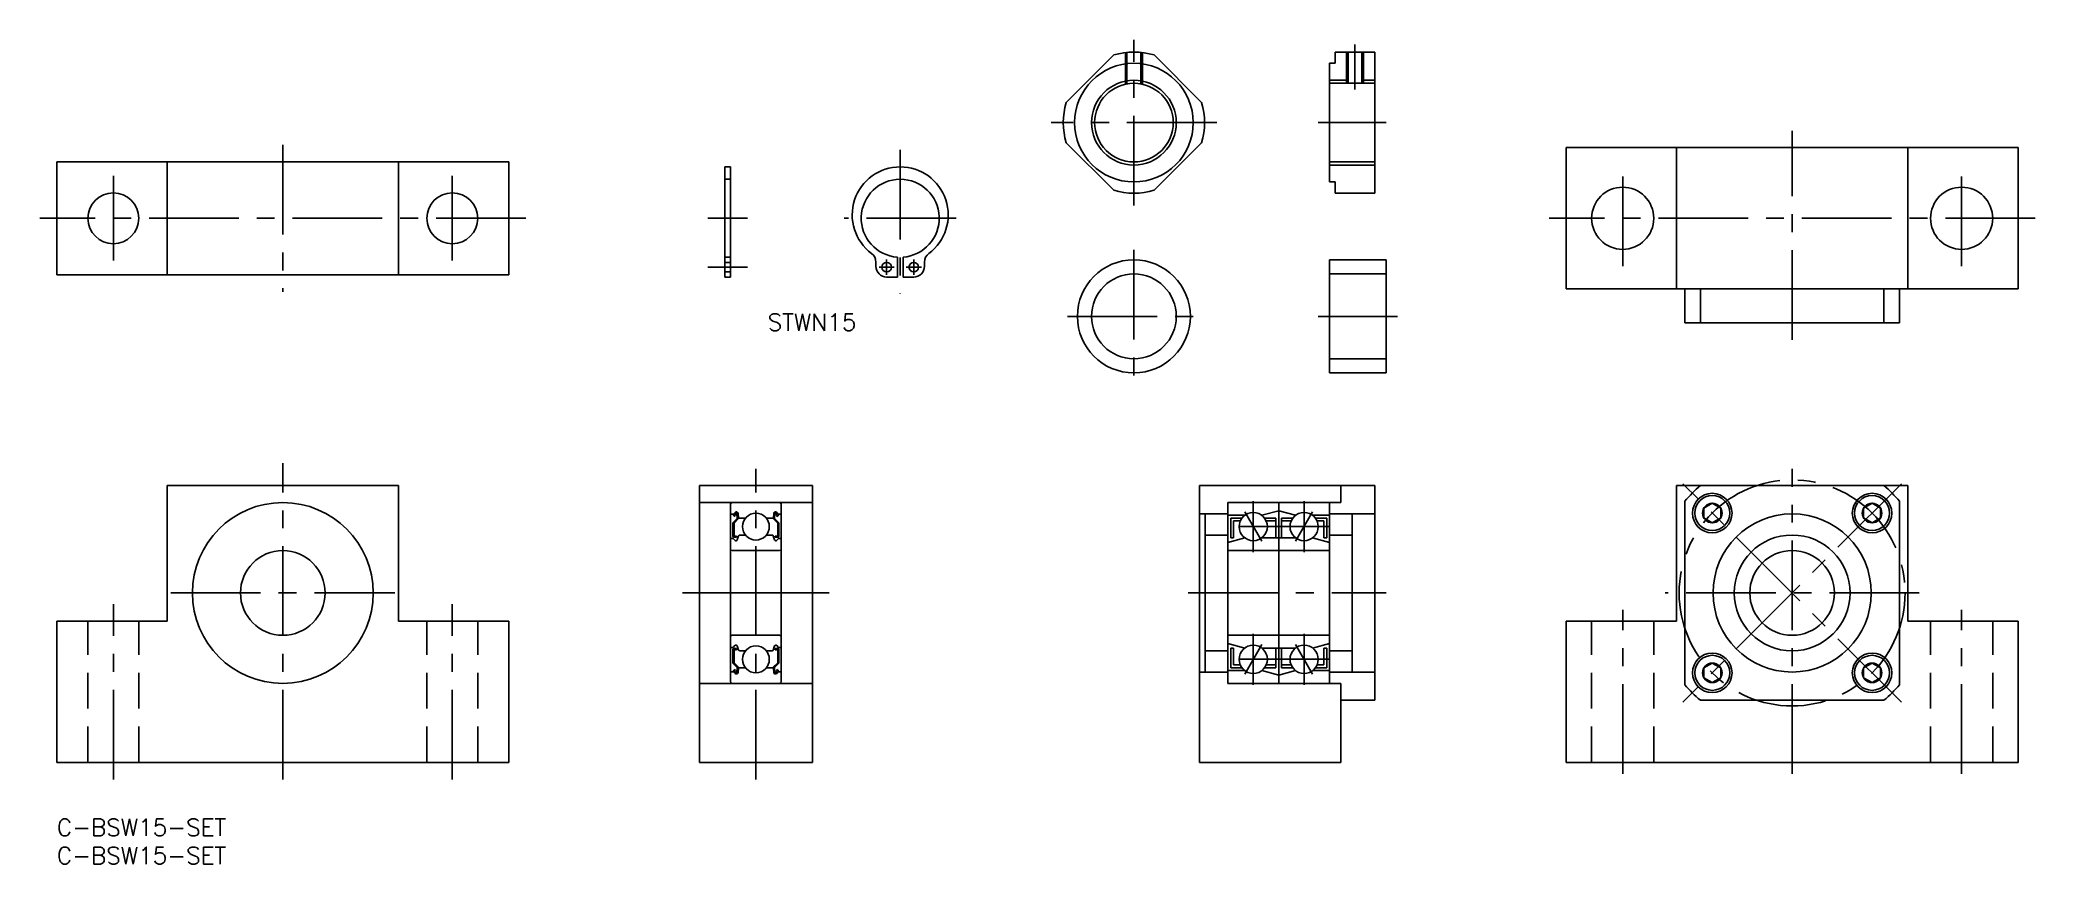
# Model space of a CAD drawing. Extents: x -3 to 350, y -8 to 138.
import ezdxf

# ---------------------------------------------------------------- set-up
doc = ezdxf.new("R2010")
doc.units = 0
doc.header["$LTSCALE"] = 0.5
doc.linetypes.add('CENTER', pattern=[50.8, 31.75, -6.35, 6.35, -6.35])
doc.linetypes.add('DASHED', pattern=[19.05, 12.7, -6.35])
for name, color, linetype in [('MSM_CENTER', 1, 'CENTER'), ('MSM_CONTINUOUS', 7, 'CONTINUOUS'), ('MSM_DASHED', 4, 'DASHED'), ('MSM_NARROW', 5, 'CONTINUOUS'), ('MSM_PART_NUMBER', 7, 'CONTINUOUS')]:
    doc.layers.add(name, color=color, linetype=linetype)
doc.styles.get("Standard").update_dxf_attribs({"font": 'txt.shx', "height": 3, "bigfont": 'bigfont.shx'})

# ---------------------------------------------------------------- blocks, each defined once
blk = doc.blocks.new('*U2')
at = {"layer": 'MSM_PART_NUMBER'}
blk.add_text('C-BSW15-SET', height=3, dxfattribs=at).set_placement((0, -3))
blk = doc.blocks.new('*U3')
at = {"layer": 'MSM_PART_NUMBER'}
blk.add_text('C-BSW15-SET', height=3, dxfattribs=at).set_placement((0, -8))
blk = doc.blocks.new('*U5')
at = {"layer": 'MSM_PART_NUMBER'}
blk.add_text('STWN15', height=3, dxfattribs=at).set_placement((125.84, 86.43))

msp = doc.modelspace()

# ---------------------------------------------------------------- linework, layer by layer
at = {"layer": 'MSM_CENTER'}
for p, q in [((190.66, 108.61), (190.66, 137.91)), ((229.79, 137.1), (229.79, 129.1)), ((205.31, 123.26), (176.01, 123.26)), ((223.29, 123.26), (235.29, 123.26)), ((307.18, 84.83), (307.18, 121.83)), ((40, 119.33), (40, 93.33)), ((149.29, 118.43), (149.29, 92.93)), ((10, 113.83), (10, 98.83)), ((70, 113.83), (70, 98.83)), ((277.18, 97.83), (277.18, 114.83)), ((337.18, 97.83), (337.18, 114.83)), ((83, 106.33), (-3, 106.33)), ((115.24, 106.33), (122.24, 106.33)), ((159.19, 106.33), (139.39, 106.33)), ((350.18, 106.33), (264.18, 106.33)), ((146.89, 99.03), (146.89, 96.33)), ((151.69, 99.03), (151.69, 96.33)), ((190.66, 100.73), (190.66, 77.21)), ((115.24, 97.68), (122.24, 97.68)), ((148.24, 97.68), (145.54, 97.68)), ((153.04, 97.68), (150.34, 97.68)), ((178.91, 88.97), (202.42, 88.97)), ((237.29, 88.97), (223.29, 88.97)), ((40, 7), (40, 63)), ((123.74, 7), (123.74, 62)), ((307.18, 8), (307.18, 62)), ((326.52, 59.34), (287.84, 20.66)), ((326.52, 20.66), (287.84, 59.34)), ((213.29, 49.15), (210.29, 54.35)), ((211.79, 56.25), (211.79, 47.25)), ((219.29, 49.15), (222.29, 54.35)), ((220.79, 56.25), (220.79, 47.25)), ((225.29, 51.75), (207.29, 51.75)), ((20.2, 40), (59.8, 40)), ((123.74, 40), (110.74, 40)), ((123.74, 40), (136.74, 40)), ((200.29, 40), (235.29, 40)), ((329.68, 40), (284.68, 40)), ((10, 7), (10, 38)), ((70, 7), (70, 38)), ((277.18, 8), (277.18, 37)), ((337.18, 8), (337.18, 37)), ((211.79, 23.75), (211.79, 32.75)), ((220.79, 23.75), (220.79, 32.75)), ((213.29, 30.85), (210.29, 25.65)), ((219.29, 30.85), (222.29, 25.65)), ((225.29, 28.25), (207.29, 28.25))]:
    msp.add_line(p, q, dxfattribs=at)
msp.add_circle((307.18, 40), 20, dxfattribs=at)
at = {"layer": 'MSM_CONTINUOUS'}
for p, q in [((187.08, 135.24), (178.69, 126.84)), ((202.64, 126.84), (194.24, 135.24)), ((226.29, 135.76), (233.29, 135.76)), ((226.29, 135.76), (226.29, 133.76)), ((228.56, 135.76), (228.56, 130.22)), ((231.02, 135.76), (231.02, 130.22)), ((233.29, 135.76), (233.29, 110.76)), ((226.29, 133.76), (225.29, 133.76)), ((225.29, 133.76), (225.29, 112.76)), ((225.29, 130.22), (233.29, 130.22)), ((178.69, 119.68), (187.08, 111.28)), ((194.24, 111.28), (202.64, 119.68)), ((267.18, 93.83), (267.18, 118.83)), ((347.18, 118.83), (267.18, 118.83)), ((286.68, 93.83), (286.68, 118.83)), ((327.68, 93.83), (327.68, 118.83)), ((347.18, 93.83), (347.18, 118.83)), ((0, 116.33), (0, 96.33)), ((80, 116.33), (0, 116.33)), ((19.5, 116.33), (19.5, 96.33)), ((60.5, 116.33), (60.5, 96.33)), ((80, 116.33), (80, 96.33)), ((118.24, 115.43), (118.24, 95.93)), ((118.24, 115.43), (119.24, 115.43)), ((119.24, 115.43), (119.24, 95.93)), ((196.34, 113.38), (196.34, 113.38)), ((225.29, 116.3), (233.29, 116.3)), ((190.66, 112.26), (190.66, 112.26)), ((225.29, 112.76), (226.29, 112.76)), ((226.29, 112.76), (226.29, 110.76)), ((226.29, 110.76), (233.29, 110.76)), ((148.79, 99.45), (148.79, 95.93)), ((149.79, 99.45), (149.79, 95.93)), ((225.29, 98.97), (225.29, 78.97)), ((235.29, 98.97), (225.29, 98.97)), ((235.29, 98.97), (235.29, 78.97)), ((80, 96.33), (0, 96.33)), ((118.24, 95.93), (119.24, 95.93)), ((144.99, 98.58), (144.99, 97.83)), ((148.79, 95.93), (146.89, 95.93)), ((149.79, 98.57), (149.79, 98.57)), ((149.79, 97.69), (149.79, 97.69)), ((151.69, 95.93), (149.79, 95.93)), ((153.59, 98.58), (153.59, 97.83)), ((235.29, 96.47), (225.29, 96.47)), ((347.18, 93.83), (267.18, 93.83)), ((288.18, 93.83), (288.18, 87.83)), ((290.94, 93.83), (290.94, 87.83)), ((323.43, 93.83), (323.43, 87.83)), ((326.18, 93.83), (326.18, 87.83)), ((326.18, 87.83), (288.18, 87.83)), ((235.29, 81.47), (225.29, 81.47)), ((235.29, 78.97), (225.29, 78.97)), ((19.5, 59), (19.5, 35)), ((60.5, 59), (19.5, 59)), ((60.5, 59), (60.5, 35)), ((113.74, 10), (113.74, 59)), ((113.74, 59), (133.74, 59)), ((133.74, 59), (133.74, 10)), ((202.29, 59), (202.29, 10)), ((233.29, 59), (202.29, 59)), ((227.29, 56), (227.29, 59)), ((233.29, 21), (233.29, 59)), ((286.68, 35), (286.68, 59)), ((286.68, 59), (327.68, 59)), ((327.68, 35), (327.68, 59)), ((133.74, 56), (113.74, 56)), ((119.24, 55.7), (119.24, 24.3)), ((119.34, 53.95), (119.8, 53.95)), ((120.43, 53.18), (119.68, 52.43)), ((119.8, 53.95), (120.05, 54.25)), ((119.98, 53.54), (119.83, 53.67)), ((120.63, 53.1), (119.88, 52.35)), ((119.96, 53.82), (120.21, 54.12)), ((120.11, 53.69), (119.96, 53.82)), ((119.98, 53.54), (120.11, 53.69)), ((120.38, 54.06), (120.43, 53.18)), ((120.58, 54.08), (120.65, 53.34)), ((120.63, 53.57), (120.63, 53.1)), ((120.75, 53.25), (121.9, 53.25)), ((126.74, 53.25), (125.59, 53.25)), ((126.91, 54.08), (126.84, 53.34)), ((126.86, 53.57), (126.86, 53.1)), ((126.86, 53.1), (127.61, 52.35)), ((127.1, 54.06), (127.06, 53.18)), ((127.06, 53.18), (127.81, 52.43)), ((127.53, 53.82), (127.28, 54.12)), ((127.38, 53.69), (127.53, 53.82)), ((127.51, 53.54), (127.38, 53.69)), ((127.68, 53.95), (127.43, 54.25)), ((127.51, 53.54), (127.66, 53.67)), ((128.14, 53.95), (127.68, 53.95)), ((128.24, 55.7), (128.24, 24.3)), ((202.29, 54), (207.29, 54)), ((203.29, 54), (203.29, 26)), ((227.29, 56), (207.29, 56)), ((207.29, 56), (207.29, 24)), ((210.29, 53.75), (207.29, 53.75)), ((207.79, 53.25), (207.79, 49.75)), ((209.79, 53.25), (207.79, 53.25)), ((213.29, 53.75), (216.29, 54.55)), ((215.79, 53.25), (213.79, 53.25)), ((215.79, 53.25), (215.79, 49.75)), ((216.29, 56), (216.29, 24)), ((219.29, 53.75), (216.29, 54.55)), ((216.79, 53.25), (216.79, 49.75)), ((218.79, 53.25), (216.79, 53.25)), ((225.29, 53.75), (222.29, 53.75)), ((224.79, 53.25), (222.79, 53.25)), ((224.79, 53.25), (224.79, 49.75)), ((225.29, 56), (225.29, 24)), ((225.29, 54), (233.29, 54)), ((229.29, 54), (229.29, 26)), ((288.18, 56.25), (288.18, 23.75)), ((293.04, 55.87), (291.54, 55.01)), ((291.54, 55.01), (291.54, 53.28)), ((291.54, 53.28), (293.04, 52.41)), ((294.54, 55.01), (293.04, 55.87)), ((293.04, 52.41), (294.54, 53.28)), ((294.54, 53.28), (294.54, 55.01)), ((321.33, 55.87), (319.83, 55.01)), ((319.83, 55.01), (319.83, 53.28)), ((319.83, 53.28), (321.33, 52.41)), ((322.83, 55.01), (321.33, 55.87)), ((321.33, 52.41), (322.83, 53.28)), ((322.83, 53.28), (322.83, 55.01)), ((326.18, 23.75), (326.18, 56.25)), ((119.44, 49.65), (119.74, 49.65)), ((119.68, 52.43), (119.68, 50.05)), ((119.74, 49.65), (120.02, 49.32)), ((119.88, 52.35), (119.88, 50.05)), ((120.33, 50.05), (119.88, 50.05)), ((119.88, 49.85), (120.33, 49.85)), ((120.33, 49.85), (120.33, 50.05)), ((120.43, 49.38), (120.69, 50.12)), ((120.88, 50.25), (121.9, 50.25)), ((126.61, 50.25), (125.59, 50.25)), ((127.06, 49.38), (126.79, 50.12)), ((127.16, 50.05), (127.61, 50.05)), ((127.16, 49.85), (127.16, 50.05)), ((127.61, 49.85), (127.16, 49.85)), ((127.74, 49.65), (127.47, 49.32)), ((127.61, 52.35), (127.61, 50.05)), ((128.04, 49.65), (127.74, 49.65)), ((127.81, 52.43), (127.81, 50.05)), ((207.29, 50.25), (203.29, 50.25)), ((210.29, 49.75), (207.29, 48.95)), ((207.79, 49.75), (208.29, 49.75)), ((208.29, 52.75), (208.29, 49.75)), ((209.5, 52.75), (208.29, 52.75)), ((219.29, 49.75), (213.29, 49.75)), ((215.79, 52.75), (214.08, 52.75)), ((218.5, 52.75), (216.79, 52.75)), ((222.29, 49.75), (225.29, 48.95)), ((224.29, 52.75), (223.08, 52.75)), ((224.29, 52.75), (224.29, 49.75)), ((224.79, 49.75), (224.29, 49.75)), ((229.29, 50.25), (225.29, 50.25)), ((119.54, 47.5), (127.94, 47.5)), ((120.17, 49.25), (120.24, 49.25)), ((127.32, 49.25), (127.25, 49.25)), ((225.29, 47.5), (207.29, 47.5)), ((0, 10), (0, 35)), ((80, 10), (80, 35)), ((127.94, 32.5), (119.54, 32.5)), ((225.29, 32.5), (207.29, 32.5)), ((267.18, 35), (267.18, 10)), ((267.18, 35), (286.68, 35)), ((327.68, 35), (347.18, 35)), ((347.18, 35), (347.18, 10)), ((119.44, 30.35), (119.74, 30.35)), ((119.68, 27.57), (119.68, 29.95)), ((119.74, 30.35), (120.02, 30.68)), ((119.88, 30.15), (120.33, 30.15)), ((120.33, 29.95), (119.88, 29.95)), ((119.88, 27.65), (119.88, 29.95)), ((120.17, 30.75), (120.24, 30.75)), ((120.33, 30.15), (120.33, 29.95)), ((120.43, 30.62), (120.69, 29.88)), ((120.88, 29.75), (121.9, 29.75)), ((126.61, 29.75), (125.59, 29.75)), ((127.06, 30.62), (126.79, 29.88)), ((127.61, 30.15), (127.16, 30.15)), ((127.16, 30.15), (127.16, 29.95)), ((127.16, 29.95), (127.61, 29.95)), ((127.32, 30.75), (127.25, 30.75)), ((127.74, 30.35), (127.47, 30.68)), ((127.61, 27.65), (127.61, 29.95)), ((128.04, 30.35), (127.74, 30.35)), ((127.81, 27.57), (127.81, 29.95)), ((207.29, 29.75), (203.29, 29.75)), ((210.29, 30.25), (207.29, 31.05)), ((207.79, 26.75), (207.79, 30.25)), ((208.29, 30.25), (207.79, 30.25)), ((207.79, 30.25), (208.29, 30.25)), ((208.29, 27.25), (208.29, 30.25)), ((219.29, 30.25), (213.29, 30.25)), ((215.79, 26.75), (215.79, 30.25)), ((216.79, 26.75), (216.79, 30.25)), ((222.29, 30.25), (225.29, 31.05)), ((224.29, 27.25), (224.29, 30.25)), ((224.79, 30.25), (224.29, 30.25)), ((224.79, 26.75), (224.79, 30.25)), ((229.29, 29.75), (225.29, 29.75)), ((119.34, 26.05), (119.8, 26.05)), ((120.43, 26.82), (119.68, 27.57)), ((119.8, 26.05), (120.05, 25.75)), ((119.98, 26.46), (119.83, 26.33)), ((120.63, 26.9), (119.88, 27.65)), ((120.11, 26.31), (119.96, 26.18)), ((119.96, 26.18), (120.21, 25.88)), ((119.98, 26.46), (120.11, 26.31)), ((120.38, 25.94), (120.43, 26.82)), ((120.58, 25.92), (120.65, 26.66)), ((120.63, 26.43), (120.63, 26.9)), ((120.75, 26.75), (121.9, 26.75)), ((126.74, 26.75), (125.59, 26.75)), ((126.91, 25.92), (126.84, 26.66)), ((126.86, 26.9), (127.61, 27.65)), ((126.86, 26.43), (126.86, 26.9)), ((127.06, 26.82), (127.81, 27.57)), ((127.1, 25.94), (127.06, 26.82)), ((127.53, 26.18), (127.28, 25.88)), ((127.51, 26.46), (127.38, 26.31)), ((127.38, 26.31), (127.53, 26.18)), ((127.68, 26.05), (127.43, 25.75)), ((127.51, 26.46), (127.66, 26.33)), ((128.14, 26.05), (127.68, 26.05)), ((202.29, 26), (207.29, 26)), ((210.29, 26.25), (207.29, 26.25)), ((209.79, 26.75), (207.79, 26.75)), ((209.5, 27.25), (208.29, 27.25)), ((213.29, 26.25), (216.29, 25.45)), ((215.79, 26.75), (213.79, 26.75)), ((215.79, 27.25), (214.08, 27.25)), ((219.29, 26.25), (216.29, 25.45)), ((218.5, 27.25), (216.79, 27.25)), ((218.79, 26.75), (216.79, 26.75)), ((225.29, 26.25), (222.29, 26.25)), ((224.79, 26.75), (222.79, 26.75)), ((224.29, 27.25), (223.08, 27.25)), ((225.29, 26), (233.29, 26)), ((293.04, 27.59), (291.54, 26.72)), ((291.54, 26.72), (291.54, 24.99)), ((291.54, 24.99), (293.04, 24.13)), ((294.54, 26.72), (293.04, 27.59)), ((293.04, 24.13), (294.54, 24.99)), ((294.54, 24.99), (294.54, 26.72)), ((321.33, 27.59), (319.83, 26.72)), ((319.83, 26.72), (319.83, 24.99)), ((319.83, 24.99), (321.33, 24.13)), ((322.83, 26.72), (321.33, 27.59)), ((321.33, 24.13), (322.83, 24.99)), ((322.83, 24.99), (322.83, 26.72)), ((133.74, 24), (113.74, 24)), ((227.29, 24), (207.29, 24)), ((227.29, 10), (227.29, 24)), ((233.29, 21), (227.29, 21)), ((290.94, 21), (323.43, 21)), ((80, 10), (0, 10)), ((133.74, 10), (113.74, 10)), ((202.29, 10), (227.29, 10)), ((267.18, 10), (347.18, 10))]:
    msp.add_line(p, q, dxfattribs=at)
for points in [[(0, 35), (19.5, 35)], [(80, 35), (60.5, 35)]]:
    msp.add_lwpolyline(points, dxfattribs=at)
for centre, radius in [((190.66, 123.26), 10.5), ((190.66, 123.26), 6.96), ((10, 106.33), 4.5), ((70, 106.33), 4.5), ((277.18, 106.33), 5.5), ((337.18, 106.33), 5.5), ((190.66, 88.97), 10), ((146.89, 97.68), 0.85), ((151.69, 97.68), 0.85), ((190.66, 88.97), 7.5), ((293.04, 54.14), 3.5), ((293.04, 54.14), 3.1), ((321.33, 54.14), 3.5), ((321.33, 54.14), 3.1), ((40, 40), 16), ((123.74, 51.75), 2.38), ((211.79, 51.75), 2.5), ((220.79, 51.75), 2.5), ((293.04, 54.14), 1.73), ((307.18, 40), 14), ((321.33, 54.14), 1.73), ((307.18, 40), 10.25), ((40, 40), 7.5), ((307.18, 40), 7.5), ((123.74, 28.25), 2.38), ((211.79, 28.25), 2.5), ((220.79, 28.25), 2.5), ((293.04, 25.86), 3.5), ((293.04, 25.86), 3.1), ((321.33, 25.86), 3.5), ((321.33, 25.86), 3.1), ((293.04, 25.86), 1.73), ((321.33, 25.86), 1.73)]:
    msp.add_circle(centre, radius, dxfattribs=at)
for centre, radius, start, end in [((190.66, 123.26), 12.5, 73.3576, 106.6424), ((190.66, 123.26), 12.5, 163.3576, 196.6424), ((190.66, 123.26), 12.5, 343.3576, 16.6424), ((149.29, 106.93), 8.5, 306.5949, 233.4051), ((149.29, 106.33), 6.9, 274.1555, 265.8445), ((190.66, 123.26), 12.5, 253.3576, 286.6424), ((143.09, 98.58), 1.9, 360, 53.4051), ((155.49, 98.58), 1.9, 126.5949, 180), ((146.89, 97.83), 1.9, 180, 270), ((151.69, 97.83), 1.9, 270, 0), ((307.18, 40), 25, 130.5358, 139.4642), ((307.18, 40), 25, 40.5358, 49.4642), ((119.54, 55.7), 0.3, 90, 180), ((119.34, 54.05), 0.1, 180, 270), ((119.96, 53.82), 0.2, 140.0002, 230.0848), ((120.28, 54.05), 0.3, 4.9968, 140.0002), ((120.28, 54.06), 0.1, 2.8198, 140.0033), ((120.75, 53.35), 0.1, 184.9968, 269.9995), ((126.74, 53.35), 0.1, 270.0005, 355.0032), ((127.21, 54.05), 0.3, 39.9998, 175.0032), ((127.2, 54.06), 0.1, 39.9967, 177.1802), ((127.53, 53.82), 0.2, 309.9152, 39.9998), ((127.94, 55.7), 0.3, 0, 90), ((128.14, 54.05), 0.1, 270, 0), ((119.44, 49.45), 0.2, 90, 180), ((119.88, 50.05), 0.2, 180, 270), ((120.88, 50.05), 0.2, 90, 159.9919), ((126.61, 50.05), 0.2, 20.0081, 90), ((127.61, 50.05), 0.2, 270, 0), ((128.04, 49.45), 0.2, 0, 90), ((119.54, 47.8), 0.3, 180, 270), ((120.17, 49.45), 0.2, 219.9962, 270), ((120.24, 49.45), 0.2, 270, 339.9919), ((127.25, 49.45), 0.2, 200.0081, 270), ((127.32, 49.45), 0.2, 270, 320.0038), ((127.94, 47.8), 0.3, 270, 0), ((119.54, 32.2), 0.3, 90, 180), ((127.94, 32.2), 0.3, 0, 90), ((119.44, 30.55), 0.2, 180, 270), ((119.88, 29.95), 0.2, 90, 180), ((120.17, 30.55), 0.2, 90, 140.0038), ((120.24, 30.55), 0.2, 20.0081, 90), ((120.88, 29.95), 0.2, 200.0081, 270), ((126.61, 29.95), 0.2, 270, 339.9919), ((127.25, 30.55), 0.2, 90, 159.9919), ((127.32, 30.55), 0.2, 39.9962, 90), ((127.61, 29.95), 0.2, 0, 90), ((128.04, 30.55), 0.2, 270, 0), ((119.34, 25.95), 0.1, 90, 180), ((119.96, 26.18), 0.2, 129.9152, 219.9998), ((120.28, 25.95), 0.3, 219.9998, 355.0032), ((120.28, 25.94), 0.1, 219.9967, 357.1802), ((120.75, 26.65), 0.1, 90.0005, 175.0032), ((126.74, 26.65), 0.1, 4.9968, 89.9995), ((127.21, 25.95), 0.3, 184.9968, 320.0002), ((127.2, 25.94), 0.1, 182.8198, 320.0033), ((127.53, 26.18), 0.2, 320.0002, 50.0848), ((128.14, 25.95), 0.1, 0, 90), ((119.54, 24.3), 0.3, 180, 270), ((127.94, 24.3), 0.3, 270, 0), ((307.18, 40), 25, 220.5358, 229.4642), ((307.18, 40), 25, 310.5358, 319.4642)]:
    msp.add_arc(centre, radius, start, end, dxfattribs=at)
at = {"layer": 'MSM_DASHED'}
for p, q in [((189.16, 135.67), (189.16, 130.05)), ((189.43, 135.7), (189.43, 130.11)), ((191.89, 135.7), (191.89, 130.11)), ((192.16, 135.67), (192.16, 130.05)), ((118.24, 113.23), (119.24, 113.23)), ((118.24, 99.43), (119.24, 99.43)), ((119.24, 98.53), (118.24, 98.53)), ((119.24, 96.83), (118.24, 96.83)), ((5.5, 10), (5.5, 35)), ((14.5, 10), (14.5, 35)), ((65.5, 10), (65.5, 35)), ((74.5, 10), (74.5, 35)), ((271.68, 10), (271.68, 35)), ((282.68, 10), (282.68, 35)), ((331.68, 10), (331.68, 35)), ((342.68, 10), (342.68, 35))]:
    msp.add_line(p, q, dxfattribs=at)
at = {"layer": 'MSM_NARROW'}
for p, q in [((228.29, 135.76), (228.29, 130.22)), ((231.29, 135.76), (231.29, 130.22)), ((225.29, 130.76), (228.29, 130.76)), ((231.29, 130.76), (233.29, 130.76)), ((225.29, 115.76), (233.29, 115.76))]:
    msp.add_line(p, q, dxfattribs=at)
msp.add_circle((190.66, 123.26), 7.5, dxfattribs=at)

# ---------------------------------------------------------------- block references
at = {"layer": 'MSM_CONTINUOUS'}
for name in ['*U5', '*U2', '*U3']:
    msp.add_blockref(name, (0, 0), dxfattribs=at)

doc.saveas('drawing.dxf')
